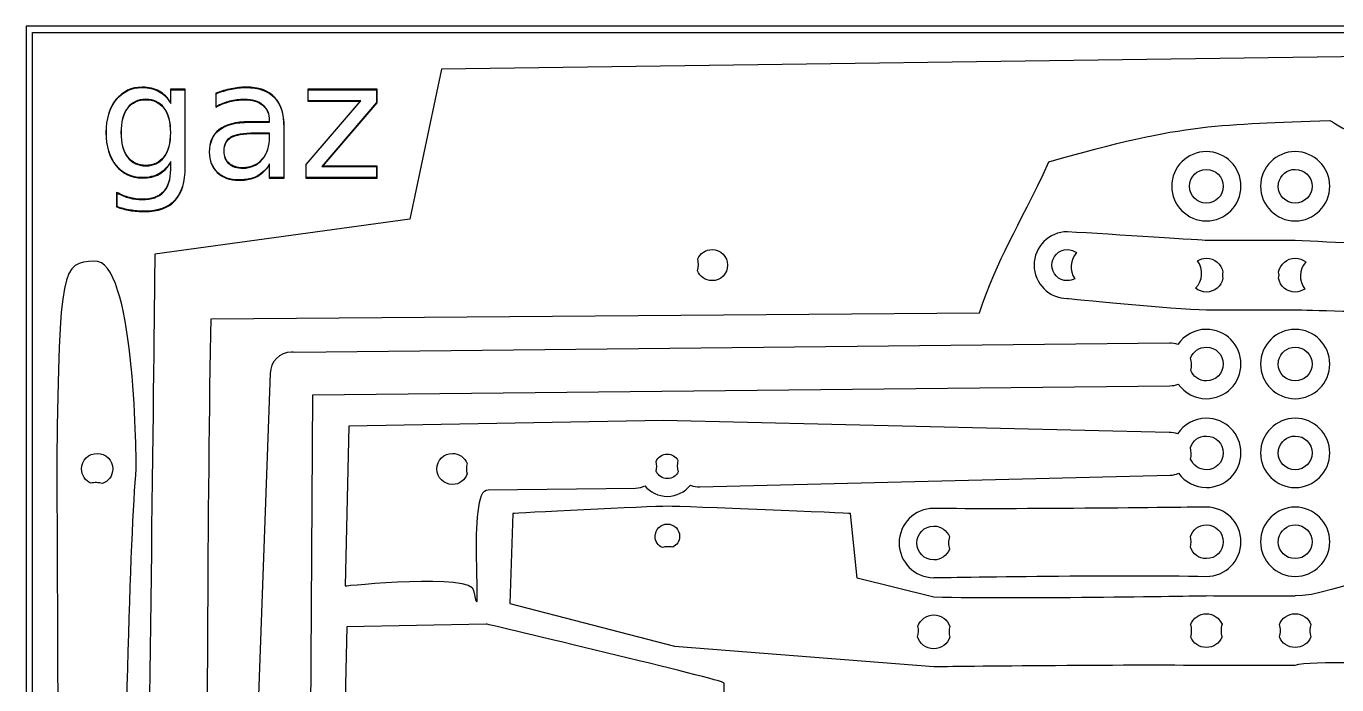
# Model space of a CAD drawing. Extents: x 0 to 67.9, y 0 to 40.2.
# Drawn here: x 0.01 to 29.99, y 25.17 to 40.22 of the extents above; entities that cross this region are included whole.
import ezdxf

# ---------------------------------------------------------------- set-up
doc = ezdxf.new("R2010")
doc.units = 0
doc.layers.get('0').update_dxf_attribs({"linetype": 'CONTINUOUS'})

msp = doc.modelspace()

# ---------------------------------------------------------------- linework, layer by layer
at = {"color": 7}
for p, q in [((0.010521, 40.22322), (0.010521, 0.010441)), ((67.917286, 40.22322), (0.010521, 40.22322)), ((0.151633, 40.082108), (67.776175, 40.082108)), ((0.151633, 0.151552), (0.151633, 40.082108)), ((36.242877, 39.605156), (9.512943, 39.240837)), ((9.512943, 39.240837), (8.786375, 35.810925)), ((2.66562, 38.829745), (2.66562, 38.829745)), ((2.66562, 38.820925), (2.66562, 38.820925)), ((3.64899, 38.78124), (3.308559, 38.78124)), ((3.308559, 38.78124), (3.308559, 38.480938)), ((3.317379, 38.453595), (3.317379, 38.772418)), ((3.317379, 38.772418), (3.640171, 38.772418)), ((3.640171, 38.772418), (3.640171, 37.008085)), ((3.64899, 37.008088), (3.64899, 38.78124)), ((4.347932, 38.689515), (4.345286, 38.688192)), ((4.345286, 38.688192), (4.345286, 38.370692)), ((4.354106, 38.385243), (4.354106, 38.681136)), ((5.036291, 38.829745), (5.036291, 38.829745)), ((5.036291, 38.820925), (5.036291, 38.820925)), ((6.450933, 38.781238), (6.450933, 38.776828)), ((8.03579, 38.781238), (6.450933, 38.781238)), ((6.450933, 38.776828), (6.450933, 38.507393)), ((6.459752, 38.772418), (8.02697, 38.772418)), ((6.459752, 38.516213), (6.459752, 38.772418)), ((8.02697, 38.772418), (8.02697, 38.475643)), ((8.03579, 38.472116), (8.03579, 38.781238)), ((2.746759, 38.552814), (2.746759, 38.552814)), ((2.746759, 38.543112), (2.746759, 38.543112)), ((3.309, 38.468147), (3.317379, 38.453595)), ((7.648616, 38.507393), (6.405513, 37.062325)), ((6.415214, 37.058797), (7.668018, 38.516213)), ((6.450933, 38.507393), (7.648616, 38.507393)), ((7.668018, 38.516213), (6.459752, 38.516213)), ((8.02697, 38.475643), (6.773725, 37.018227)), ((6.793569, 37.027488), (8.03579, 38.472116)), ((4.345286, 38.370692), (4.351901, 38.37466)), ((5.571192, 38.036875), (5.110375, 38.036875)), ((5.110375, 38.028055), (5.580011, 38.028055)), ((5.571192, 38.064656), (5.571192, 38.036875)), ((5.580011, 38.028055), (5.580011, 38.064656)), ((5.902803, 37.909875), (5.902803, 36.762463)), ((5.911623, 36.752761), (5.911623, 37.909875)), ((5.580011, 37.777142), (5.245754, 37.777142)), ((5.245754, 37.768323), (5.571192, 37.768323)), ((5.245754, 37.768323), (5.245754, 37.768323)), ((5.571192, 37.768323), (5.571192, 37.698649)), ((5.580011, 37.698649), (5.580011, 37.777142)), ((27.008656, 37.356455), (27.008656, 37.356455)), ((29.04066, 37.356455), (29.04066, 37.356455)), ((3.308559, 37.102453), (3.308559, 36.948554)), ((3.317378, 37.129793), (3.309, 37.115242)), ((3.317378, 36.948554), (3.317378, 37.129793)), ((5.571192, 37.053946), (5.571192, 36.752761)), ((5.580011, 37.080404), (5.571633, 37.066733)), ((5.580011, 36.762463), (5.580011, 37.080404)), ((6.405513, 37.062325), (6.405513, 36.752761)), ((6.415214, 36.762463), (6.415214, 37.058797)), ((6.773725, 37.018227), (8.02697, 37.018227)), ((8.03579, 37.027488), (6.793569, 37.027488)), ((8.02697, 37.018227), (8.02697, 36.762463)), ((8.03579, 36.752761), (8.03579, 37.027488)), ((27.008656, 36.950318), (27.008656, 36.950318)), ((29.040669, 36.950318), (29.04066, 36.950318)), ((5.571192, 36.752761), (5.911623, 36.752761)), ((5.902803, 36.762463), (5.580011, 36.762463)), ((6.405513, 36.752761), (8.03579, 36.752761)), ((8.02697, 36.762463), (6.415214, 36.762463)), ((2.085741, 36.422914), (2.078685, 36.426443)), ((2.078685, 36.426443), (2.078685, 36.093067)), ((2.087945, 36.099239), (2.087945, 36.41233)), ((2.078685, 36.093067), (2.081772, 36.092186)), ((8.786375, 35.810925), (2.952764, 35.008268)), ((23.82927, 35.523329), (23.829241, 35.523329)), ((15.700784, 35.116752), (15.700784, 35.116752)), ((23.829241, 35.116752), (23.829241, 35.116752)), ((29.04069, 35.324891), (27.008686, 35.324891)), ((1.569626, 34.855383), (1.569626, 34.855383)), ((27.008665, 34.918313), (27.008656, 34.918313)), ((29.040683, 34.918314), (29.04066, 34.918313)), ((4.245252, 33.53543), (21.815761, 33.667212)), ((27.008656, 33.740033), (29.04066, 33.740033)), ((27.008656, 33.292885), (27.008656, 33.292885)), ((29.04066, 33.292885), (29.04066, 33.292885)), ((26.165515, 32.978913), (6.154158, 32.766363)), ((27.008652, 32.886309), (27.008656, 32.886309)), ((29.040669, 32.886309), (29.04066, 32.886309)), ((5.595004, 32.283057), (4.883721, 12.843899)), ((6.442818, 11.629747), (6.565145, 31.794901)), ((6.565145, 31.794901), (26.176099, 32.003481)), ((14.580008, 31.207168), (7.391917, 31.079724)), ((26.158902, 30.935004), (14.580008, 31.207168)), ((27.008656, 31.260442), (27.008656, 31.260442)), ((29.04066, 31.260442), (29.04066, 31.260442)), ((7.391917, 31.079724), (7.308655, 27.427985)), ((27.008665, 30.854304), (27.008656, 30.854304)), ((29.040669, 30.854304), (29.04066, 30.854304)), ((1.635066, 30.45743), (1.635066, 30.45743)), ((9.762641, 30.45743), (9.762641, 30.45743)), ((14.678168, 30.441113), (14.678168, 30.441113)), ((15.421207, 29.6919), (26.183155, 29.959571)), ((10.575795, 29.623549), (13.952326, 29.664119)), ((11.144949, 29.084321), (11.077131, 27.026315)), ((19.018708, 27.606796), (18.865782, 29.084321)), ((27.008656, 29.228876), (27.008656, 29.228876)), ((29.04066, 29.228876), (29.04066, 29.228876)), ((14.678168, 28.84082), (14.678168, 28.84082)), ((20.772414, 28.794069), (20.772415, 28.794079)), ((27.008625, 28.821861), (27.008656, 28.821861)), ((29.040669, 28.821861), (29.04066, 28.821861)), ((21.130926, 28.552867), (21.130475, 28.552416)), ((20.772394, 27.168194), (19.018708, 27.606796)), ((11.077131, 27.026315), (14.841334, 26.05299)), ((20.772416, 26.762073), (20.772406, 26.762073)), ((27.008625, 26.790295), (27.008647, 26.790295)), ((29.040662, 26.790284), (29.040651, 26.790295)), ((7.346285, 26.488999), (7.183043, 19.614692)), ((10.531335, 26.553912), (7.346285, 26.488999)), ((29.398722, 26.54776), (29.398722, 26.547308)), ((14.841334, 26.05299), (20.772422, 25.583794)), ((27.008663, 25.611576), (29.040667, 25.611576)), ((15.958312, 20.620642), (15.9787, 25.205079))]:
    msp.add_line(p, q, dxfattribs=at)
for points in [[(2.66562, 38.829745), (2.416877, 38.829745), (2.215886, 38.734956), (2.063692, 38.545317)], [(2.070747, 38.540026), (2.221438, 38.727792), (2.41917, 38.820926), (2.66562, 38.820925)], [(3.051913, 38.741109), (2.944165, 38.800431), (2.815254, 38.829745), (2.66562, 38.829745)], [(2.66562, 38.820925), (2.814064, 38.820925), (2.941308, 38.79208), (3.047503, 38.733613)], [(3.047503, 38.733613), (3.153705, 38.675142), (3.240837, 38.586536), (3.309, 38.468147)], [(3.308559, 38.480938), (3.240667, 38.595013), (3.15631, 38.683632), (3.051913, 38.741109)], [(4.702034, 38.794026), (4.58757, 38.771133), (4.469541, 38.736473), (4.347932, 38.689515)], [(4.354106, 38.681136), (4.47431, 38.727392), (4.591203, 38.762599), (4.704239, 38.785207)], [(5.036291, 38.829745), (4.927784, 38.829745), (4.816498, 38.818124), (4.702034, 38.794026)], [(4.704239, 38.785207), (4.81814, 38.809186), (4.928453, 38.820925), (5.036291, 38.820925)], [(5.694223, 38.601762), (5.548952, 38.754307), (5.32914, 38.829745), (5.036291, 38.829745)], [(5.036291, 38.820925), (5.327579, 38.820925), (5.544427, 38.745487), (5.687609, 38.595147)], [(2.063692, 38.545317), (1.911488, 38.355666), (1.835709, 38.104042), (1.835709, 37.790812)], [(1.844528, 37.790813), (1.844528, 38.102584), (1.920066, 38.352273), (2.070747, 38.540026)], [(2.746759, 38.552814), (2.567756, 38.552814), (2.427049, 38.485854), (2.326512, 38.352612)], [(2.334009, 38.346879), (2.432991, 38.478061), (2.569993, 38.543112), (2.746759, 38.543112)], [(3.166566, 38.352612), (3.067224, 38.485874), (2.926957, 38.552814), (2.746759, 38.552814)], [(2.746759, 38.543112), (2.924735, 38.543112), (3.061735, 38.47804), (3.15951, 38.346879)], [(4.351901, 38.37466), (4.452539, 38.429771), (4.556872, 38.471024), (4.665874, 38.498574)], [(4.663669, 38.507393), (4.556232, 38.480238), (4.453434, 38.43897), (4.354106, 38.385243)], [(5.002336, 38.548844), (4.886591, 38.548844), (4.77341, 38.535129), (4.663669, 38.507393)], [(4.665874, 38.498574), (4.774884, 38.526126), (4.887312, 38.540025), (5.002337, 38.540025)], [(5.427434, 38.421403), (5.326643, 38.506408), (5.184525, 38.548844), (5.002336, 38.548844)], [(5.002337, 38.540025), (5.18313, 38.540025), (5.322533, 38.498054), (5.421261, 38.414789)], [(5.421261, 38.414789), (5.521173, 38.332719), (5.571192, 38.216305), (5.571192, 38.064656)], [(5.580011, 38.064656), (5.580011, 38.218296), (5.529446, 38.337608), (5.427434, 38.421403)], [(5.687609, 38.595147), (5.830786, 38.44481), (5.902803, 38.216862), (5.902803, 37.909875)], [(5.911623, 37.909875), (5.911623, 38.218273), (5.839508, 38.449213), (5.694223, 38.601762)], [(2.326512, 38.352612), (2.22717, 38.219349), (2.177904, 38.031814), (2.177904, 37.790812)], [(2.187164, 37.790812), (2.187164, 38.03058), (2.236234, 38.215719), (2.334009, 38.346879)], [(3.15951, 38.346879), (3.258477, 38.215718), (3.308559, 38.030572), (3.308559, 37.790812)], [(3.317378, 37.790812), (3.317378, 38.031822), (3.267118, 38.21935), (3.166566, 38.352612)], [(1.835709, 37.790812), (1.835709, 37.478781), (1.911491, 37.227719), (2.063692, 37.038071)], [(2.070747, 37.043364), (1.920064, 37.231119), (1.844528, 37.480247), (1.844528, 37.790813)], [(2.177904, 37.790812), (2.177904, 37.551009), (2.227174, 37.364034), (2.326512, 37.230776)], [(2.334009, 37.236509), (2.23623, 37.367675), (2.187164, 37.552249), (2.187164, 37.790812)], [(3.308559, 37.790812), (3.308559, 37.552257), (3.258481, 37.367676), (3.15951, 37.236509)], [(3.166566, 37.230776), (3.267114, 37.364033), (3.317378, 37.551001), (3.317378, 37.790812)], [(4.426426, 37.863132), (4.273847, 37.746881), (4.197561, 37.573597), (4.197561, 37.345429)], [(4.20638, 37.345429), (4.20638, 37.571589), (4.281411, 37.741556), (4.431717, 37.856075)], [(5.110375, 38.036875), (4.808116, 38.036875), (4.580212, 37.979379), (4.426426, 37.863132)], [(4.431717, 37.856075), (4.58322, 37.970597), (4.809267, 38.028055), (5.110375, 38.028055)], [(23.408417, 37.119389), (26.572658, 38.044228), (27.342417, 37.96002), (29.832934, 38.069497)], [(29.832934, 38.069497), (30.39164, 37.728445), (33.034334, 36.355395), (32.868163, 34.778508)], [(4.6866, 37.684538), (4.581864, 37.622427), (4.528731, 37.515926), (4.528731, 37.367037)], [(4.537992, 37.367038), (4.537992, 37.513822), (4.589014, 37.616115), (4.69101, 37.676601)], [(5.245754, 37.777142), (4.97738, 37.777142), (4.791438, 37.746709), (4.6866, 37.684538)], [(4.69101, 37.676601), (4.792902, 37.737026), (4.978068, 37.768323), (5.245754, 37.768323)], [(5.571192, 37.698649), (5.571192, 37.483081), (5.515486, 37.310582), (5.404504, 37.180506)], [(5.411119, 37.174773), (5.523694, 37.306716), (5.580011, 37.481525), (5.580011, 37.698649)], [(2.326512, 37.230776), (2.427049, 37.097535), (2.567756, 37.030575), (2.746759, 37.030575)], [(2.746759, 37.040276), (2.569993, 37.040276), (2.432991, 37.105327), (2.334009, 37.236509)], [(3.15951, 37.236509), (3.061735, 37.105348), (2.924735, 37.040276), (2.746759, 37.040276)], [(2.746759, 37.030575), (2.926957, 37.030575), (3.067224, 37.097514), (3.166566, 37.230776)], [(4.197561, 37.345429), (4.197561, 37.149779), (4.258264, 36.992808), (4.380565, 36.875352)], [(4.387179, 36.881966), (4.266691, 36.997683), (4.20638, 37.151655), (4.20638, 37.345429)], [(4.528731, 37.367037), (4.528731, 37.248265), (4.567728, 37.153171), (4.645589, 37.082609)], [(4.651763, 37.089225), (4.575777, 37.158087), (4.537992, 37.250232), (4.537992, 37.367038)], [(5.404504, 37.180506), (5.294728, 37.051639), (5.14945, 36.987801), (4.966618, 36.987801)], [(27.008656, 37.356455), (26.573388, 37.356455), (26.216227, 36.999735), (26.216227, 36.564467)], [(27.801086, 36.564467), (27.801086, 36.999735), (27.443925, 37.356455), (27.008656, 37.356455)], [(29.04066, 37.356455), (28.605391, 37.356455), (28.248231, 36.999735), (28.248231, 36.564467)], [(29.83309, 36.564467), (29.83309, 36.999735), (29.475929, 37.356455), (29.04066, 37.356455)], [(2.063692, 37.038071), (2.215886, 36.848432), (2.416877, 36.752761), (2.66562, 36.752761)], [(2.66562, 36.762464), (2.41917, 36.762464), (2.221438, 36.855598), (2.070747, 37.043364)], [(3.309, 37.115242), (3.240837, 36.996853), (3.153705, 36.908247), (3.047503, 36.849776)], [(3.051913, 36.842279), (3.15631, 36.899756), (3.240666, 36.988373), (3.308559, 37.102453)], [(3.308559, 36.948554), (3.308559, 36.719695), (3.25472, 36.550225), (3.147604, 36.438348)], [(3.154218, 36.432174), (3.263448, 36.546258), (3.317378, 36.718277), (3.317378, 36.948554)], [(3.640171, 37.008085), (3.640171, 36.665003), (3.564233, 36.41113), (3.412629, 36.245201)], [(3.419243, 36.23903), (3.572928, 36.407237), (3.64899, 36.663669), (3.64899, 37.008088)], [(4.877541, 36.709986), (4.67165, 36.709986), (4.508853, 36.767449), (4.387179, 36.881966)], [(4.645589, 37.082609), (4.724672, 37.01326), (4.832431, 36.97854), (4.966618, 36.97854)], [(4.966618, 36.987801), (4.833977, 36.987801), (4.72893, 37.021555), (4.651763, 37.089225)], [(4.966618, 36.97854), (5.151575, 36.97854), (5.29974, 37.044024), (5.411119, 37.174773)], [(5.571633, 37.066733), (5.496269, 36.944716), (5.402941, 36.854468), (5.290733, 36.795976)], [(5.294261, 36.788039), (5.404757, 36.845638), (5.496241, 36.936066), (5.571192, 37.053946)], [(21.815761, 33.667212), (22.259394, 34.959724), (22.662155, 35.535683), (23.408417, 37.119389)], [(26.622806, 36.564466), (26.622806, 36.780099), (26.793022, 36.950318), (27.008656, 36.950318)], [(27.008656, 36.950318), (27.224288, 36.950318), (27.394949, 36.780099), (27.394949, 36.564466)], [(28.662315, 36.642959), (28.697949, 36.819997), (28.851991, 36.950318), (29.040669, 36.950318)], [(29.04066, 36.950318), (29.256292, 36.950318), (29.426511, 36.780099), (29.426511, 36.564466)], [(3.047503, 36.849776), (2.941307, 36.791309), (2.814064, 36.762464), (2.66562, 36.762464)], [(2.66562, 36.752761), (2.815254, 36.752761), (2.944165, 36.782957), (3.051913, 36.842279)], [(4.380565, 36.875352), (4.504083, 36.759099), (4.66997, 36.701168), (4.877541, 36.701168)], [(5.290733, 36.795976), (5.178537, 36.738685), (5.040472, 36.709986), (4.877541, 36.709986)], [(4.877541, 36.701168), (5.041534, 36.701168), (5.180494, 36.729945), (5.294261, 36.788039)], [(28.654367, 36.564466), (28.654367, 36.59142), (28.657212, 36.617668), (28.662315, 36.642959)], [(2.372814, 36.306056), (2.278249, 36.331194), (2.18282, 36.370179), (2.085741, 36.422914)], [(2.087945, 36.41233), (2.183288, 36.361131), (2.277457, 36.321998), (2.370609, 36.297236)], [(2.370609, 36.297236), (2.465936, 36.271896), (2.56359, 36.258872), (2.662533, 36.258872)], [(2.662533, 36.268573), (2.564361, 36.268573), (2.467391, 36.280914), (2.372814, 36.306056)], [(3.147604, 36.438348), (3.04047, 36.325262), (2.879292, 36.268573), (2.662533, 36.268573)], [(2.662533, 36.258872), (2.880872, 36.258872), (3.045006, 36.316894), (3.154218, 36.432174)], [(26.216227, 36.564467), (26.216227, 36.129199), (26.573388, 35.771597), (27.008656, 35.771597)], [(27.008656, 36.178174), (26.793022, 36.178174), (26.622806, 36.348833), (26.622806, 36.564466)], [(27.008656, 35.771597), (27.443925, 35.771597), (27.801086, 36.129199), (27.801086, 36.564467)], [(27.394949, 36.564466), (27.394949, 36.348833), (27.224288, 36.178174), (27.008656, 36.178174)], [(28.248231, 36.564467), (28.248231, 36.129199), (28.605391, 35.771597), (29.04066, 35.771597)], [(29.04066, 36.178174), (28.825028, 36.178174), (28.654367, 36.348833), (28.654367, 36.564466)], [(29.04066, 35.771597), (29.475929, 35.771597), (29.83309, 36.129199), (29.83309, 36.564467)], [(29.426511, 36.564466), (29.426511, 36.348833), (29.256292, 36.178174), (29.04066, 36.178174)], [(2.081772, 36.092186), (2.179235, 36.056089), (2.279936, 36.028806), (2.383397, 36.011929)], [(2.385161, 36.020746), (2.283232, 36.037339), (2.184007, 36.063898), (2.087945, 36.099239)], [(2.383397, 36.011929), (2.487046, 35.993849), (2.597308, 35.98503), (2.714127, 35.98503)], [(2.714127, 35.994288), (2.597773, 35.994288), (2.488244, 36.002766), (2.385161, 36.020746)], [(3.412629, 36.245201), (3.261022, 36.078076), (3.028227, 35.994288), (2.714127, 35.994288)], [(2.714127, 35.98503), (3.029836, 35.98503), (3.26556, 36.069616), (3.419243, 36.23903)], [(23.829241, 35.523329), (23.410806, 35.523329), (23.066799, 35.179761), (23.066799, 34.761327)], [(27.008686, 35.324891), (27.008686, 35.324891), (24.872882, 35.459882), (23.82927, 35.523329)], [(15.373582, 34.902439), (15.427412, 35.029396), (15.552398, 35.116752), (15.700784, 35.116752)], [(15.700784, 35.116752), (15.899583, 35.116752), (16.056208, 34.960127), (16.056208, 34.761327)], [(23.473376, 34.761327), (23.473376, 34.960127), (23.630441, 35.116752), (23.829241, 35.116752)], [(23.829241, 35.116752), (23.909403, 35.116752), (23.981941, 35.09053), (24.040908, 35.047078)], [(31.437388, 35.207151), (31.437388, 35.207151), (29.867939, 35.28342), (29.04069, 35.324891)], [(1.569626, 34.855383), (0.824277, 34.816759), (0.774464, 34.740854), (0.709025, 30.297883)], [(2.527506, 30.101564), (2.527506, 30.519998), (2.478456, 34.902478), (1.569626, 34.855383)], [(2.952764, 35.008268), (2.952764, 35.008268), (2.851178, 25.659065), (2.780252, 21.699704)], [(15.369172, 34.633445), (15.395832, 34.720923), (15.39736, 34.814134), (15.373582, 34.902439)], [(24.040908, 35.047078), (23.891239, 34.881185), (23.873432, 34.634808), (23.997692, 34.449118)], [(26.763926, 34.234364), (26.929952, 34.404795), (26.948773, 34.670151), (26.808463, 34.86231)], [(26.808463, 34.86231), (26.866694, 34.897394), (26.934723, 34.918313), (27.008665, 34.918313)], [(27.008656, 34.918313), (27.199299, 34.918313), (27.353952, 34.784735), (27.387451, 34.604781)], [(28.662328, 34.610515), (28.697963, 34.787658), (28.852004, 34.918314), (29.040683, 34.918314)], [(29.04066, 34.918313), (29.132994, 34.918313), (29.215991, 34.885944), (29.281873, 34.833205)], [(29.281873, 34.833205), (29.127833, 34.658381), (29.118967, 34.399016), (29.260717, 34.214079)], [(15.700784, 34.405903), (15.547428, 34.405903), (15.419826, 34.499546), (15.369172, 34.633445)], [(16.056208, 34.761327), (16.056208, 34.562528), (15.899583, 34.405903), (15.700784, 34.405903)], [(23.066799, 34.761327), (23.066799, 34.342893), (23.410806, 33.998885), (23.829241, 33.998885)], [(23.829241, 34.405903), (23.630441, 34.405903), (23.473376, 34.562528), (23.473376, 34.761327)], [(27.387451, 34.604781), (27.372979, 34.557632), (27.373114, 34.507201), (27.387903, 34.460142)], [(28.661425, 34.603899), (28.661877, 34.606044), (28.661877, 34.608374), (28.662328, 34.610515)], [(28.661877, 34.460142), (28.676168, 34.507017), (28.67601, 34.557113), (28.661425, 34.603899)], [(23.997692, 34.449118), (23.947526, 34.422353), (23.890939, 34.405903), (23.829241, 34.405903)], [(27.008665, 34.146169), (26.914615, 34.146169), (26.830341, 34.179957), (26.763926, 34.234364)], [(27.387903, 34.460142), (27.354752, 34.279836), (27.199622, 34.146169), (27.008665, 34.146169)], [(29.040671, 34.146169), (28.849731, 34.146169), (28.695043, 34.279858), (28.661877, 34.460142)], [(29.260717, 34.214079), (29.198565, 34.171379), (29.123022, 34.146169), (29.040671, 34.146169)], [(23.829241, 33.998885), (23.829241, 33.998885), (26.235885, 33.754989), (27.008656, 33.740033)], [(29.04066, 33.740033), (29.04066, 33.740033), (30.647095, 33.697581), (31.437388, 33.683148)], [(4.153442, 21.699704), (4.153442, 21.699704), (4.153781, 29.853345), (4.245252, 33.53543)], [(27.008656, 33.292885), (26.738854, 33.292885), (26.499242, 33.155223), (26.356017, 32.947162)], [(27.801086, 32.500458), (27.801086, 32.935726), (27.443925, 33.292886), (27.008656, 33.292885)], [(29.04066, 33.292885), (28.605391, 33.292885), (28.248231, 32.935725), (28.248231, 32.500457)], [(29.83309, 32.500457), (29.83309, 32.935725), (29.475929, 33.292885), (29.04066, 33.292885)], [(26.356017, 32.947162), (26.295267, 32.970338), (26.230498, 32.981133), (26.165515, 32.978913)], [(6.080957, 32.772096), (5.811773, 32.771125), (5.594279, 32.552241), (5.595004, 32.283057)], [(6.154158, 32.766363), (6.129936, 32.770111), (6.105466, 32.772028), (6.080957, 32.772096)], [(26.647935, 32.637159), (26.702402, 32.78354), (26.841535, 32.886309), (27.008652, 32.886309)], [(27.008656, 32.886309), (27.224288, 32.886309), (27.394949, 32.716091), (27.394949, 32.500458)], [(28.662315, 32.578951), (28.697949, 32.755989), (28.851991, 32.886309), (29.040669, 32.886309)], [(29.04066, 32.886309), (29.256292, 32.886309), (29.426511, 32.716091), (29.426511, 32.500458)], [(26.651028, 32.354054), (26.678013, 32.446652), (26.676938, 32.545172), (26.647935, 32.637159)], [(27.008656, 31.707588), (27.443925, 31.707588), (27.801086, 32.06519), (27.801086, 32.500458)], [(27.394949, 32.500458), (27.394949, 32.284825), (27.224288, 32.113724), (27.008656, 32.113724)], [(28.248231, 32.500457), (28.248231, 32.065189), (28.605391, 31.707587), (29.04066, 31.707587)], [(28.654367, 32.500458), (28.654367, 32.527412), (28.657212, 32.55366), (28.662315, 32.578951)], [(29.04066, 32.113724), (28.825028, 32.113724), (28.654367, 32.284825), (28.654367, 32.500458)], [(29.426511, 32.500458), (29.426511, 32.284825), (29.256292, 32.113724), (29.04066, 32.113724)], [(29.04066, 31.707587), (29.475929, 31.707587), (29.83309, 32.065189), (29.83309, 32.500457)], [(27.008656, 32.113724), (26.84515, 32.113724), (26.707899, 32.212574), (26.651028, 32.354054)], [(26.176099, 32.003481), (26.241557, 32.002736), (26.306495, 32.015192), (26.36704, 32.040082)], [(26.36704, 32.040082), (26.511265, 31.839957), (26.745008, 31.707588), (27.008656, 31.707588)], [(27.008656, 31.260442), (26.73395, 31.260442), (26.490757, 31.117691), (26.348519, 30.903253)], [(27.801086, 30.468013), (27.801086, 30.903281), (27.443925, 31.260441), (27.008656, 31.260442)], [(29.04066, 31.260442), (28.605391, 31.260442), (28.248231, 30.903281), (28.248231, 30.468013)], [(29.83309, 30.468013), (29.83309, 30.903281), (29.475929, 31.260442), (29.04066, 31.260442)], [(26.348519, 30.903253), (26.288047, 30.926313), (26.223587, 30.937106), (26.158902, 30.935004)], [(26.642659, 30.587957), (26.69247, 30.743263), (26.83532, 30.854304), (27.008665, 30.854304)], [(26.648822, 30.328223), (26.670294, 30.413767), (26.668149, 30.503529), (26.642659, 30.587957)], [(27.008656, 30.854304), (27.224288, 30.854304), (27.394949, 30.683645), (27.394949, 30.468012)], [(28.662315, 30.546505), (28.697949, 30.723649), (28.851991, 30.854304), (29.040669, 30.854304)], [(29.04066, 30.854304), (29.256292, 30.854304), (29.426511, 30.683645), (29.426511, 30.468012)], [(0.709025, 30.297883), (0.709025, 30.297883), (0.803298, 10.613172), (0.727283, 0.768462)], [(1.27876, 30.101564), (1.27876, 30.300364), (1.436267, 30.45743), (1.635066, 30.45743)], [(1.635066, 30.45743), (1.833865, 30.45743), (1.99049, 30.300364), (1.99049, 30.101564)], [(9.407217, 30.101564), (9.407217, 30.300364), (9.563842, 30.45743), (9.762641, 30.45743)], [(9.762641, 30.45743), (9.91763, 30.45743), (10.046061, 30.361379), (10.095575, 30.225037)], [(14.419757, 30.270897), (14.461704, 30.371736), (14.560383, 30.441113), (14.678168, 30.441113)], [(14.678168, 30.441113), (14.784523, 30.441113), (14.871891, 30.382101), (14.91938, 30.296914)], [(14.91938, 30.296914), (14.897877, 30.210732), (14.900315, 30.120314), (14.926435, 30.035417)], [(27.008656, 30.08216), (26.842678, 30.08216), (26.70407, 30.18344), (26.648822, 30.328223)], [(27.008656, 29.676025), (27.443925, 29.676025), (27.801086, 30.032745), (27.801086, 30.468013)], [(27.394949, 30.468012), (27.394949, 30.252379), (27.224288, 30.08216), (27.008656, 30.08216)], [(28.248231, 30.468013), (28.248231, 30.032745), (28.605391, 29.676025), (29.04066, 29.676025)], [(28.654367, 30.468012), (28.654367, 30.494966), (28.657212, 30.521199), (28.662315, 30.546505)], [(29.04066, 30.08216), (28.825028, 30.08216), (28.654367, 30.252379), (28.654367, 30.468012)], [(29.04066, 29.676025), (29.475929, 29.676025), (29.83309, 30.032745), (29.83309, 30.468013)], [(29.426511, 30.468012), (29.426511, 30.252379), (29.256292, 30.08216), (29.04066, 30.08216)], [(1.492191, 29.775244), (1.365872, 29.829412), (1.27876, 29.953751), (1.27876, 30.101564)], [(1.99049, 30.101564), (1.99049, 29.944461), (1.891979, 29.814836), (1.752806, 29.766866)], [(2.027267, 8.633392), (2.027267, 8.633392), (2.253027, 27.243724), (2.527506, 30.101564)], [(9.762641, 29.745699), (9.563842, 29.745699), (9.407217, 29.902765), (9.407217, 30.101564)], [(10.098222, 29.986911), (10.051243, 29.845897), (9.921048, 29.745699), (9.762641, 29.745699)], [(10.095575, 30.225037), (10.076773, 30.146662), (10.077682, 30.064849), (10.098222, 29.986911)], [(14.422403, 30.046883), (14.43891, 30.120748), (14.438004, 30.197442), (14.419757, 30.270897)], [(14.678168, 29.881077), (14.562131, 29.881077), (14.465377, 29.948474), (14.422403, 30.046883)], [(14.926435, 30.035417), (14.880877, 29.943919), (14.789184, 29.881077), (14.678168, 29.881077)], [(26.183155, 29.959571), (26.248499, 29.960542), (26.312982, 29.974642), (26.372772, 30.001022)], [(26.372772, 30.001022), (26.517417, 29.805211), (26.74826, 29.676025), (27.008656, 29.676025)], [(1.616104, 29.789355), (1.574366, 29.789965), (1.532721, 29.78523), (1.492191, 29.775244)], [(1.752806, 29.766866), (1.708541, 29.780828), (1.662509, 29.788403), (1.616104, 29.789355)], [(10.243992, 27.32038), (10.491194, 26.094566), (10.073162, 29.691393), (10.575795, 29.623549)], [(13.952326, 29.664119), (14.025054, 29.665203), (14.096621, 29.682524), (14.161788, 29.714831)], [(14.161788, 29.714831), (14.288143, 29.569214), (14.472087, 29.4745), (14.678168, 29.4745)], [(14.678168, 29.4745), (14.890554, 29.4745), (15.079313, 29.575126), (15.205571, 29.728501)], [(15.205571, 29.728501), (15.273752, 29.700133), (15.347485, 29.687619), (15.421207, 29.6919)], [(14.678168, 29.247399), (14.301487, 29.247399), (11.144949, 29.084321), (11.144949, 29.084321)], [(18.865782, 29.084321), (18.865782, 29.084321), (15.054848, 29.247399), (14.678168, 29.247399)], [(20.772415, 29.200213), (20.337147, 29.200213), (19.980428, 28.843494), (19.980428, 28.408226)], [(27.008656, 29.228876), (27.008656, 29.228876), (22.355309, 29.170137), (20.772415, 29.200213)], [(27.801086, 28.436006), (27.801086, 28.871274), (27.443925, 29.228876), (27.008656, 29.228876)], [(29.04066, 29.228876), (28.605391, 29.228877), (28.248231, 28.871275), (28.248231, 28.436007)], [(29.83309, 28.436007), (29.83309, 28.871275), (29.475929, 29.228876), (29.04066, 29.228876)], [(14.398149, 28.560802), (14.398149, 28.717848), (14.521122, 28.84082), (14.678168, 28.84082)], [(14.678168, 28.84082), (14.835213, 28.84082), (14.958185, 28.717848), (14.958185, 28.560802)], [(20.386562, 28.408217), (20.386562, 28.62385), (20.556781, 28.794069), (20.772414, 28.794069)], [(20.772415, 28.794079), (20.936607, 28.794079), (21.074342, 28.695152), (21.130926, 28.552867)], [(26.642618, 28.555513), (26.692309, 28.710892), (26.83513, 28.821861), (27.008625, 28.821861)], [(27.008656, 28.821861), (27.224288, 28.821861), (27.394949, 28.651642), (27.394949, 28.436009)], [(28.662315, 28.514502), (28.697949, 28.69154), (28.851991, 28.821861), (29.040669, 28.821861)], [(29.04066, 28.821861), (29.256292, 28.821861), (29.426511, 28.651642), (29.426511, 28.436009)], [(14.56616, 28.303715), (14.466631, 28.346223), (14.398149, 28.443959), (14.398149, 28.560802)], [(14.958185, 28.560802), (14.958185, 28.450259), (14.89558, 28.359191), (14.804727, 28.313416)], [(21.130475, 28.552416), (21.102287, 28.459033), (21.102748, 28.359342), (21.131807, 28.266224)], [(26.643973, 28.312978), (26.663954, 28.392645), (26.663502, 28.476068), (26.642618, 28.555513)], [(28.654367, 28.436009), (28.654367, 28.462963), (28.657212, 28.489211), (28.662315, 28.514502)], [(14.67949, 28.323558), (14.641063, 28.321436), (14.603022, 28.314778), (14.56616, 28.303715)], [(14.804727, 28.313416), (14.763593, 28.322183), (14.721498, 28.325593), (14.67949, 28.323558)], [(19.980428, 28.408226), (19.980428, 27.972958), (20.337147, 27.615356), (20.772415, 27.615356)], [(20.772414, 28.021484), (20.556781, 28.021484), (20.386562, 28.192585), (20.386562, 28.408217)], [(21.131807, 28.266224), (21.075958, 28.122227), (20.937722, 28.021484), (20.772414, 28.021484)], [(27.008656, 28.050158), (26.836494, 28.050158), (26.694716, 28.159485), (26.643973, 28.312978)], [(27.394949, 28.436009), (27.394949, 28.220376), (27.224288, 28.050158), (27.008656, 28.050158)], [(27.008656, 27.643578), (27.443925, 27.643578), (27.801086, 28.000738), (27.801086, 28.436006)], [(28.248231, 28.436007), (28.248231, 28.000739), (28.605391, 27.643578), (29.04066, 27.643578)], [(29.04066, 28.050158), (28.825028, 28.050158), (28.654367, 28.220376), (28.654367, 28.436009)], [(29.426511, 28.436009), (29.426511, 28.220376), (29.256292, 28.050158), (29.04066, 28.050158)], [(29.04066, 27.643578), (29.475929, 27.643578), (29.83309, 28.000739), (29.83309, 28.436007)], [(32.138136, 28.170429), (32.138136, 28.170429), (29.868815, 27.18065), (29.04064, 27.196415)], [(7.308655, 27.427985), (7.308655, 27.427985), (10.243992, 27.738814), (10.243992, 27.32038)], [(20.772415, 27.615356), (20.772415, 27.615356), (24.972771, 27.692588), (27.008656, 27.643578)], [(27.008636, 27.196415), (27.008636, 27.196415), (22.807509, 27.117671), (20.772394, 27.168194)], [(29.04064, 27.196415), (29.04064, 27.196415), (27.865963, 27.180096), (27.008636, 27.196415)], [(20.410818, 26.507631), (20.464019, 26.656664), (20.603519, 26.762073), (20.772416, 26.762073)], [(20.772406, 26.762073), (20.944745, 26.762073), (21.086783, 26.652255), (21.137532, 26.498371)], [(26.649673, 26.546437), (26.705484, 26.690046), (26.843486, 26.790295), (27.008625, 26.790295)], [(27.008647, 26.790295), (27.172993, 26.790295), (27.310675, 26.691141), (27.367158, 26.548642)], [(28.682151, 26.547749), (28.73844, 26.690667), (28.876018, 26.790284), (29.040662, 26.790284)], [(29.040651, 26.790295), (29.205289, 26.790295), (29.342582, 26.69067), (29.398722, 26.54776)], [(15.9787, 25.205079), (15.978994, 25.270282), (10.595422, 26.541899), (10.531335, 26.553912)], [(20.404203, 26.265537), (20.426727, 26.344395), (20.429002, 26.42766), (20.410818, 26.507631)], [(21.137532, 26.498371), (21.1177, 26.418984), (21.118153, 26.335883), (21.138864, 26.256718)], [(26.650577, 26.258481), (26.679271, 26.352368), (26.678964, 26.452728), (26.649673, 26.546437)], [(27.367158, 26.548642), (27.338177, 26.454844), (27.338177, 26.354484), (27.367158, 26.260686)], [(28.682151, 26.260235), (28.711042, 26.353896), (28.711042, 26.454088), (28.682151, 26.547749)], [(29.398722, 26.547308), (29.370337, 26.45415), (29.370491, 26.354628), (29.399173, 26.261558)], [(20.772415, 25.989929), (20.595507, 25.989929), (20.451058, 26.105313), (20.404203, 26.265537)], [(21.138864, 26.256718), (21.089174, 26.101091), (20.946085, 25.989929), (20.772415, 25.989929)], [(27.008647, 26.018151), (26.844947, 26.018151), (26.707324, 26.116729), (26.650577, 26.258481)], [(27.367158, 26.260686), (27.310772, 26.117826), (27.173143, 26.018151), (27.008647, 26.018151)], [(29.040662, 26.018141), (28.876318, 26.018141), (28.738637, 26.117583), (28.682151, 26.260235)], [(29.399173, 26.261558), (29.343162, 26.118223), (29.205496, 26.018141), (29.040662, 26.018141)], [(29.040667, 25.611576), (29.786652, 25.880244), (35.854825, 25.168395), (35.630815, 26.382056)], [(20.772422, 25.583794), (20.772422, 25.583794), (25.425852, 25.641662), (27.008663, 25.611576)]]:
    msp.add_open_spline(points, degree=3, dxfattribs=at)

doc.saveas('drawing.dxf')
